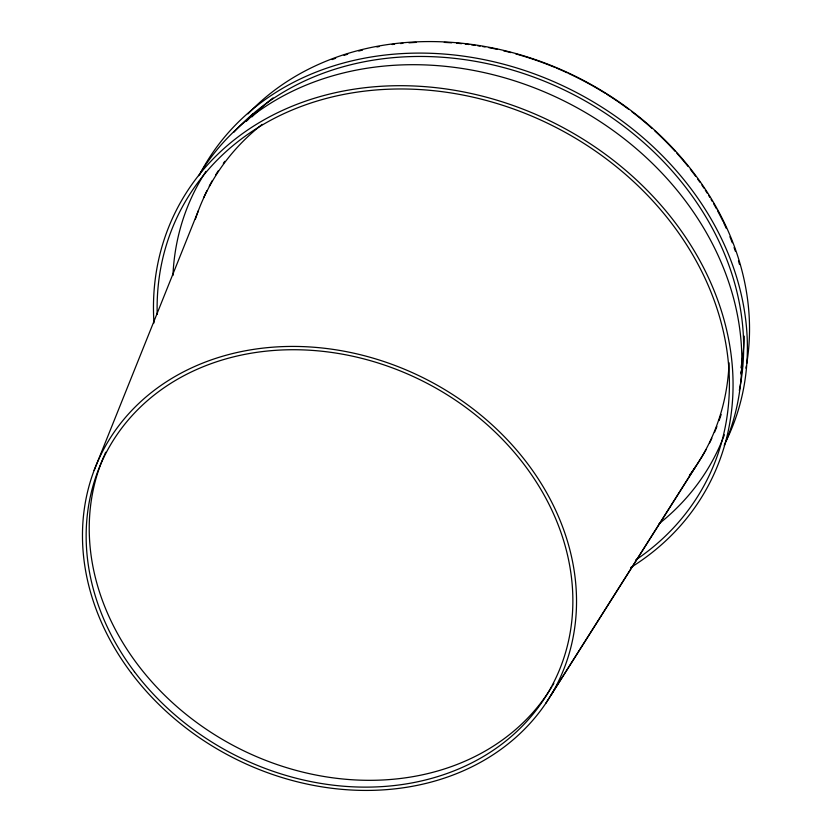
<?xml version="1.0" encoding="UTF-8"?>
<svg xmlns="http://www.w3.org/2000/svg" width="832" height="832" viewBox="0 0 832 832"><rect width="100%" height="100%" fill="white"/><g stroke="black" fill="none" stroke-linecap="round" stroke-linejoin="round"><path stroke-width="1.25" d="M94.12 470.434L198.37 210.683M545.74 703.404L695.344 467.043M551.346 694.595L701.511 457.35M248.019 113.88A287.83 239.46 27.1 0 1 577.356 77.262A287.83 239.46 27.1 0 1 746.751 363.47M746.346 365.82A287.83 239.46 27.1 0 1 745.919 368.17M332.134 59.582A286.52 238.368 27.1 0 1 335.681 58.261M344.063 55.359A286.52 238.368 27.1 0 1 347.703 54.205M358.779 51.043A286.52 238.368 27.1 0 1 362.523 50.086M376.906 46.966A286.52 238.368 27.1 0 1 379.236 46.54M392.174 44.522A286.52 238.368 27.1 0 1 394.545 44.221M400.514 43.555A286.52 238.368 27.1 0 1 402.906 43.326M408.918 42.827A286.52 238.368 27.1 0 1 416.166 42.39M444.298 42.39A286.52 238.368 27.1 0 1 451.693 42.817M456.633 43.202A286.52 238.368 27.1 0 1 461.573 43.67M465.286 44.065A286.52 238.368 27.1 0 1 468.988 44.512M471.463 44.834A286.52 238.368 27.1 0 1 475.176 45.354M477.651 45.718A286.52 238.368 27.1 0 1 480.126 46.114M482.602 46.519A286.52 238.368 27.1 0 1 485.066 46.946M488.769 47.622A286.52 238.368 27.1 0 1 497.411 49.379M503.558 50.783A286.52 238.368 27.1 0 1 510.921 52.614M515.809 53.934A286.52 238.368 27.1 0 1 555.474 67.652M556.65 68.141A286.52 238.368 27.1 0 1 567.174 72.779M568.339 73.31A286.52 238.368 27.1 0 1 605.394 93.402M606.476 94.078A286.52 238.368 27.1 0 1 617.136 101.067M618.186 101.785A286.52 238.368 27.1 0 1 628.534 109.2M631.582 111.488A286.52 238.368 27.1 0 1 652.049 128.43M654.846 130.967A286.52 238.368 27.1 0 1 675.168 151.351M676.842 153.202A286.52 238.368 27.1 0 1 688.054 166.421M690.352 169.322A286.52 238.368 27.1 0 1 695.552 176.166M697.715 179.13A286.52 238.368 27.1 0 1 699.837 182.125M701.917 185.13A286.52 238.368 27.1 0 1 703.966 188.157M705.297 190.185A286.52 238.368 27.1 0 1 707.273 193.242M708.562 195.291A286.52 238.368 27.1 0 1 709.831 197.35M711.079 199.41A286.52 238.368 27.1 0 1 712.317 201.479M713.534 203.559A286.52 238.368 27.1 0 1 716.477 208.78M717.621 210.881A286.52 238.368 27.1 0 1 723.06 221.489M723.58 222.55A286.52 238.368 27.1 0 1 726.326 228.446M729.914 236.766A286.52 238.368 27.1 0 1 732.295 242.757M734.074 247.562A286.52 238.368 27.1 0 1 735.353 251.181M738.473 260.863A286.52 238.368 27.1 0 1 739.534 264.503M199.742 174.366A295.027 245.45 27.1 0 1 572.853 90.657A295.027 245.45 27.1 0 1 725.774 441.657M233.865 132.246A291.169 242.237 27.1 0 1 572.042 93.85A291.169 242.237 27.1 0 1 739.326 390.385M247.187 120.588A284.128 236.382 27.1 0 1 253.656 113.766M742.31 365.841A284.128 236.382 27.1 0 1 740.979 372.757M246.199 121.347A284.378 236.59 27.1 0 1 253.448 113.641M742.539 365.945A284.378 236.59 27.1 0 1 740.948 374.015M553.842 683.405A252.294 209.903 27.1 0 1 552.542 685.63M551.876 686.733A252.294 209.903 27.1 0 1 236.829 747.354A252.294 209.903 27.1 0 1 104.125 455.759M104.645 454.574A252.294 209.903 27.1 0 1 105.706 452.234M153.982 322.972A299.53 249.194 27.1 0 1 557.17 124.498A299.53 249.194 27.1 0 1 630.614 567.611M157.206 314.475A295.745 246.043 27.1 0 1 555.734 127.296A295.745 246.043 27.1 0 1 635.638 560.04M724.391 434.814A291.959 242.902 27.1 0 1 659.048 523.754M172.942 275.506A291.959 242.902 27.1 0 1 205.962 171.392M198.723 175.698A295.745 246.043 27.1 0 1 568.162 103.012A295.745 246.043 27.1 0 1 724.246 445.442M706.046 449.654A281.185 233.938 27.1 0 1 701.553 457.371M203.684 197.673A281.185 233.938 27.1 0 1 206.929 190.746M209.248 186.202A281.185 233.938 27.1 0 1 212.306 180.596M215.561 175.105A281.185 233.938 27.1 0 1 218.286 170.778M223.33 163.384A281.185 233.938 27.1 0 1 224.838 161.314M721.146 414.492A281.185 233.938 27.1 0 1 719.108 420.566M716.882 426.556A281.185 233.938 27.1 0 1 714.449 432.463M711.838 438.287A281.185 233.938 27.1 0 1 709.613 442.874M251.982 116.854A283.494 235.851 27.1 0 1 273.052 97.916M744.234 336.128A283.494 235.851 27.1 0 1 740.979 367.848M729.071 362.804A280.956 233.74 27.1 0 1 689.385 475.363M195.406 219.128A280.956 233.74 27.1 0 1 262.174 124.363M134.42 671.705A251.524 209.258 27.1 0 0 553.041 683.738A251.524 209.258 27.1 0 0 301.049 349.835A251.524 209.258 27.1 0 0 134.42 671.705M131.477 673.265A255.32 212.41 27.1 0 0 556.41 685.474A255.32 212.41 27.1 0 0 300.622 346.538A255.32 212.41 27.1 0 0 131.477 673.265"/></g></svg>
